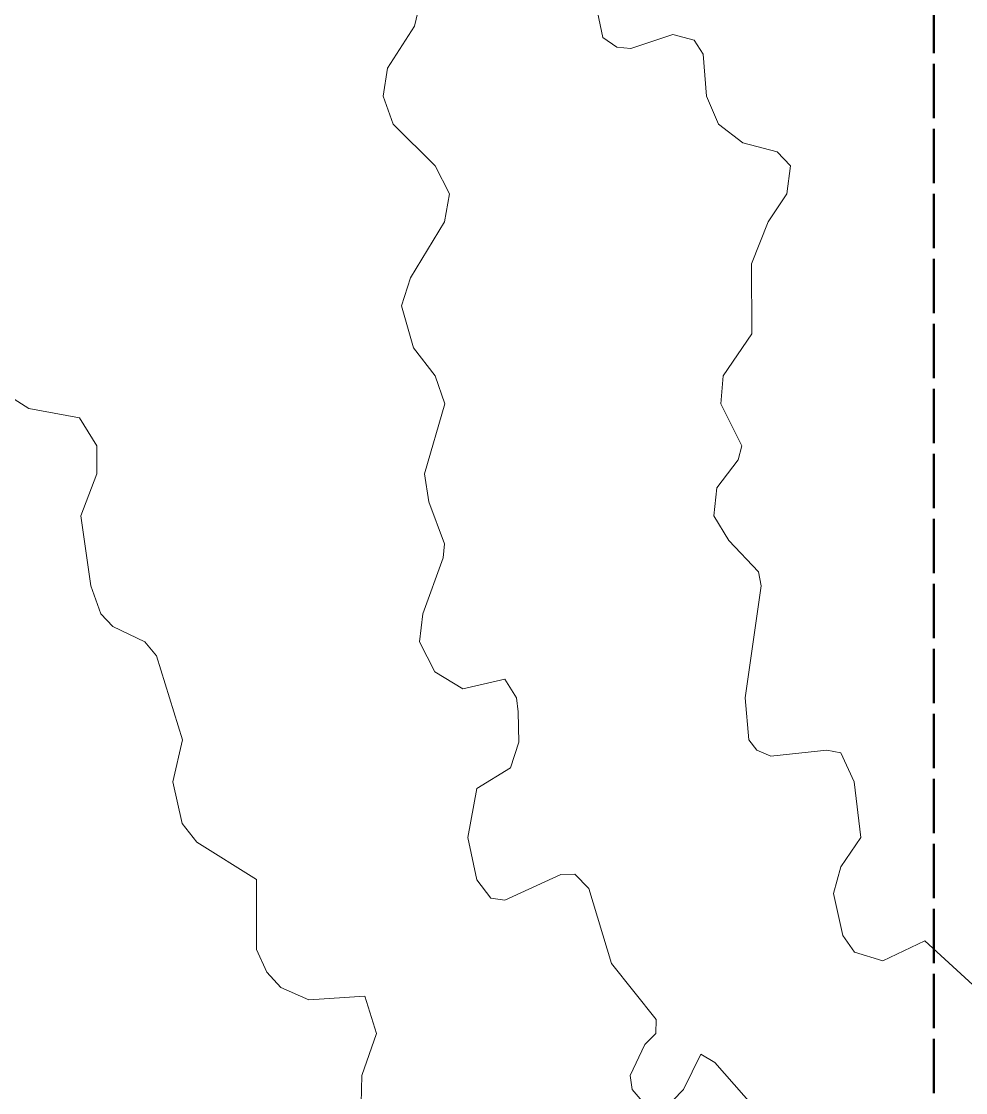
# Model space of a CAD drawing. Extents: x 6810325 to 6812275, y 1878569 to 1880689.
# Drawn here: x 6811761.2 to 6811982.5, y 1879629.4 to 1879880.5 of the extents above; entities that cross this region are included whole.
import ezdxf

# ---------------------------------------------------------------- set-up
doc = ezdxf.new("R2010")
doc.units = 21
doc.header["$LTSCALE"] = 10
doc.header["$MEASUREMENT"] = 0
doc.linetypes.add('DASHED', pattern=[1.524, 1.27, -0.254])
doc.layers.add('TOPO-CONTOUR-MINOR', color=36, linetype='CONTINUOUS', lineweight=13)
doc.layers.add('WETL-SURVEY-AREA', color=1, linetype='DASHED', lineweight=50)

msp = doc.modelspace()

# ---------------------------------------------------------------- linework, layer by layer
at = {"layer": 'TOPO-CONTOUR-MINOR'}
for points, elevation in [([(6811907.17, 1879626.82), (6811904.37, 1879630.11), (6811903.94, 1879633.39), (6811907.33, 1879640.64), (6811909.95, 1879643.23), (6811909.99, 1879646.51), (6811899.56, 1879659.63), (6811894.21, 1879677.25), (6811890.93, 1879680.6), (6811887.65, 1879680.56), (6811874.52, 1879674.47), (6811871.24, 1879674.96), (6811867.96, 1879679.24), (6811865.83, 1879689.16), (6811867.96, 1879700.7), (6811875.89, 1879705.56), (6811877.8, 1879711.56), (6811877.67, 1879718.69), (6811877.26, 1879721.97), (6811874.52, 1879726.29), (6811864.68, 1879724.03), (6811858.12, 1879728.01), (6811854.54, 1879735.09), (6811855.32, 1879741.65), (6811860.09, 1879754.78), (6811860.41, 1879758.06), (6811856.73, 1879767.9), (6811855.72, 1879774.46), (6811860.44, 1879790.87), (6811858.2, 1879797.43), (6811853.14, 1879803.99), (6811850.34, 1879813.83), (6811852.39, 1879820.39), (6811860.42, 1879833.52), (6811861.59, 1879840.08), (6811858.18, 1879846.64), (6811848.35, 1879856.48), (6811846, 1879863.04), (6811847.01, 1879869.61), (6811853.37, 1879879.45), (6811854.16, 1879882.73)], 208), ([(6812005.76, 1879634.94), (6811972.95, 1879664.95), (6811963.11, 1879660.28), (6811956.54, 1879662.31), (6811953.78, 1879666.19), (6811951.56, 1879676.04), (6811953.26, 1879682.29), (6811957.96, 1879689.16), (6811956.39, 1879702.28), (6811953.26, 1879709.04), (6811949.98, 1879709.7), (6811936.86, 1879708.23), (6811933.58, 1879709.65), (6811931.75, 1879712.13), (6811930.85, 1879721.97), (6811934.65, 1879748.22), (6811933.99, 1879751.5), (6811927.02, 1879758.81), (6811923.52, 1879764.62), (6811924.26, 1879771.18), (6811929.27, 1879777.74), (6811930.08, 1879781.02), (6811925.16, 1879790.87), (6811925.73, 1879797.43), (6811932.47, 1879807.27), (6811932.39, 1879823.67), (6811936.25, 1879833.52), (6811940.64, 1879840.08), (6811941.52, 1879846.64), (6811938.38, 1879849.92), (6811930.3, 1879852.08), (6811924.61, 1879856.48), (6811921.81, 1879863.04), (6811921.03, 1879872.89), (6811918.94, 1879876.17), (6811913.89, 1879877.45), (6811904.05, 1879874.15), (6811900.77, 1879874.53), (6811897.49, 1879876.74), (6811896.27, 1879882.73)], 209), ([(6811840.87, 1879626.82), (6811840.98, 1879633.39), (6811844.47, 1879643.23), (6811841.71, 1879651.96), (6811828.59, 1879651.13), (6811822.03, 1879654.02), (6811818.75, 1879657.63), (6811816.31, 1879662.91), (6811816.29, 1879679.32), (6811802.34, 1879688.13), (6811798.88, 1879692.44), (6811796.7, 1879702.28), (6811798.97, 1879712.13), (6811792.92, 1879731.81), (6811790.17, 1879735.09), (6811782.66, 1879738.7), (6811779.85, 1879741.65), (6811777.49, 1879748.22), (6811775.16, 1879764.62), (6811778.92, 1879774.46), (6811778.89, 1879781.02), (6811774.8, 1879787.59), (6811762.97, 1879789.79), (6811756.04, 1879794.15)], 207), ([(6811935.08, 1879623.54), (6811923.74, 1879636.42), (6811920.45, 1879638.36), (6811916.4, 1879630.11), (6811913.89, 1879627.53)], 208)]:
    msp.add_lwpolyline(points, dxfattribs=dict(at, elevation=elevation))
at = {"layer": 'WETL-SURVEY-AREA'}
msp.add_lwpolyline([(6810625.11, 1878869.41), (6810625.11, 1880089.41), (6810820.11, 1880089.41), (6810820.11, 1880329.41), (6811095.11, 1880329.41), (6811095.11, 1880114.41), (6811975.11, 1880114.41), (6811975.11, 1878869.41)], close=True, dxfattribs=at)

doc.saveas('drawing.dxf')
